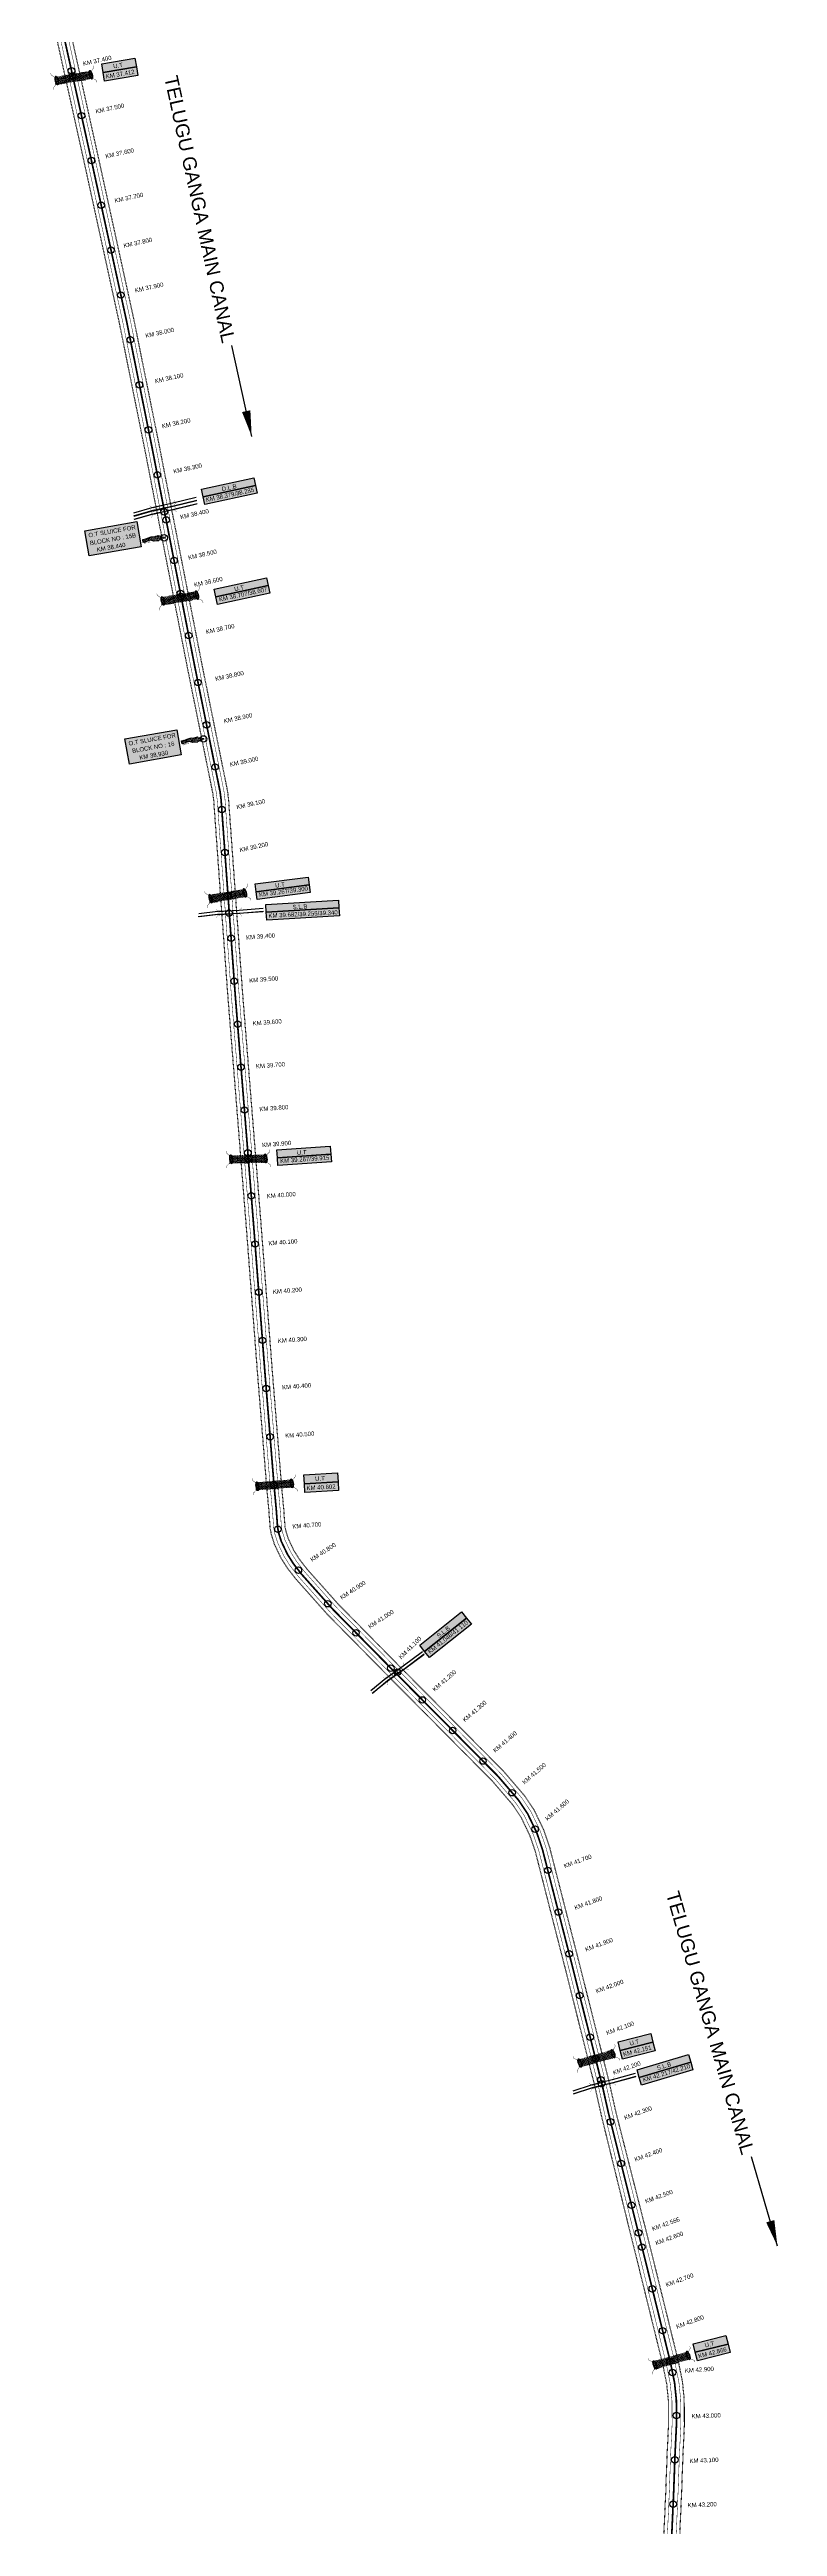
# Model space of a CAD drawing. Header units: inches. Extents: x 85036 to 260440, y 1649183 to 1742360.
# Drawn here: x 91377 to 93067, y 1695750 to 1701503 of the extents above; entities that cross this region are included whole.
import ezdxf

# ---------------------------------------------------------------- set-up
doc = ezdxf.new("R2010")
doc.units = ezdxf.units.IN
doc.header["$MEASUREMENT"] = 0
doc.header["$PDMODE"] = 32
doc.header["$PDSIZE"] = 15
doc.linetypes.add('ACAD_ISO02W100', pattern=[15, 12, -3])
for name, color, linetype in [('bed with', 5, 'Continuous'), ('cahnige', 7, 'Continuous'), ('CARTTRACK', 30, 'ACAD_ISO02W100'), ('chainage', 7, 'Continuous'), ('laying', 4, 'Continuous'), ('lining', 4, 'Continuous'), ('OT', 7, 'Continuous'), ('ROAD', 6, 'Continuous'), ('SLB', 11, 'Continuous'), ('STREAM', 4, 'Continuous'), ('Stu coo', 3, 'Continuous'), ('top of bund', 1, 'Continuous'), ('UT', 173, 'ACAD_ISO02W100'), ('V', 6, 'Continuous'), ('ZSTU', 7, 'Continuous')]:
    doc.layers.add(name, color=color, linetype=linetype)
doc.styles.add('5mm', font='times.ttf', dxfattribs={"height": 3})
doc.styles.get("Standard").update_dxf_attribs({"font": 'arial.ttf'})
doc.dimstyles.get("Standard").update_dxf_attribs({"dimtxt": 0.18, "dimasz": 0.18, "dimexe": 0.18, "dimexo": 0.0625, "dimgap": 0.09, "dimtad": 0, "dimtih": 1, "dimtoh": 1, "dimdec": 4, "dimzin": 0, "dimdsep": 46, "dimtxsty": 'Standard', "dimcen": 0.09, "dimadec": 0, "dimazin": 0, "dimtfac": 1, "dimtdec": 4, "dimtofl": 0, "dimtmove": 0, "dimatfit": 3, "dimfxl": 1, "dimtolj": 1, "dimtzin": 0, "dimarcsym": 0})

# ---------------------------------------------------------------- blocks, each defined once
blk = doc.blocks.new('GGF')
at = {"layer": 'STREAM'}
h = blk.add_hatch(dxfattribs=at)
h.set_pattern_fill('DASH', color=256, scale=10, angle=-6.0827, style=0)
h.set_pattern_definition([(353.91726508, (-115347.3726, 1016.3876), (1.3754179499, 1.1105068496), [1.25, -1.25])])
h.paths.add_polyline_path([(406186.8, 1485623.9), (406186.3, 1485618.2), (406185.8, 1485612.4), (406242.6, 1485608.9), (406242.9, 1485614.6), (406243.1, 1485620.4)])
at = {"layer": 'laying', "linetype": 'ByBlock', "extrusion": (0, 0, -1)}
for centre in [(406188.8, 1485618.1), (406240.8, 1485615)]:
    blk.add_ellipse(centre, major_axis=(0.4, -6.37), ratio=0.388717, dxfattribs=at)
at = {"layer": 'laying', "linetype": 'ByBlock'}
for points in [[(406189.2, 1485612.2), (406189.1, 1485612.2), (406189.1, 1485612.2), (406188.9, 1485612.3), (406188.8, 1485612.4), (406188.5, 1485612.6), (406188.4, 1485612.8), (406188, 1485613.3), (406187.7, 1485613.9), (406187.3, 1485615.2), (406187.1, 1485615.9), (406186.9, 1485617.5), (406186.8, 1485618.3), (406186.8, 1485619.9), (406186.9, 1485620.7), (406187.2, 1485622.1), (406187.4, 1485622.7), (406187.7, 1485623.4), (406187.9, 1485623.6), (406188.1, 1485623.8), (406188.2, 1485623.9), (406188.4, 1485624), (406188.5, 1485624), (406188.6, 1485623.9), (406188.7, 1485623.9), (406189, 1485623.8), (406189.1, 1485623.6), (406189.4, 1485623.3), (406189.5, 1485623.1), (406190, 1485622.3), (406190.2, 1485621.6), (406190.6, 1485620), (406190.8, 1485619), (406190.9, 1485617.2), (406190.8, 1485616.3), (406190.6, 1485614.6), (406190.4, 1485613.9), (406190.1, 1485613), (406189.9, 1485612.8), (406189.6, 1485612.4), (406189.5, 1485612.4), (406189.3, 1485612.3), (406189.3, 1485612.2), (406189.2, 1485612.2)], [(406241.2, 1485609.1), (406241.1, 1485609.1), (406241, 1485609.1), (406240.8, 1485609.2), (406240.7, 1485609.3), (406240.5, 1485609.5), (406240.4, 1485609.6), (406240, 1485610.2), (406239.7, 1485610.7), (406239.3, 1485612), (406239.1, 1485612.8), (406238.9, 1485614.4), (406238.8, 1485615.2), (406238.8, 1485616.8), (406238.9, 1485617.6), (406239.1, 1485618.9), (406239.3, 1485619.5), (406239.7, 1485620.2), (406239.8, 1485620.4), (406240.1, 1485620.7), (406240.2, 1485620.8), (406240.4, 1485620.8), (406240.4, 1485620.8), (406240.6, 1485620.8), (406240.7, 1485620.8), (406241, 1485620.6), (406241.1, 1485620.5), (406241.4, 1485620.2), (406241.5, 1485620), (406241.9, 1485619.2), (406242.2, 1485618.5), (406242.6, 1485616.8), (406242.7, 1485615.9), (406242.8, 1485614.1), (406242.8, 1485613.1), (406242.6, 1485611.5), (406242.4, 1485610.7), (406242, 1485609.9), (406241.9, 1485609.6), (406241.6, 1485609.3), (406241.5, 1485609.2), (406241.3, 1485609.1), (406241.2, 1485609.1), (406241.2, 1485609.1)]]:
    blk.add_open_spline(points, degree=3, knots=[0, 0, 0, 0, 0.189072, 0.189072, 0.378144, 0.378144, 0.567217, 0.567217, 0.964238, 0.964238, 1.36126, 1.36126, 1.758281, 1.758281, 2.155303, 2.155303, 2.552324, 2.552324, 2.807761, 2.807761, 3.01244, 3.01244, 3.217119, 3.217119, 3.421798, 3.421798, 3.626477, 3.626477, 3.831155, 3.831155, 4.280923, 4.280923, 4.73069, 4.73069, 5.180458, 5.180458, 5.630225, 5.630225, 5.896844, 5.896844, 6.112115, 6.112115, 6.283185, 6.283185, 6.283185, 6.283185], dxfattribs=at)
at = {"layer": 'UT', "ltscale": 0.2, "const_width": 0.5}
for points in [[(406181, 1485605.6), (406181.2, 1485608.6), (406185.8, 1485612.4), (406186.3, 1485618.2), (406186.8, 1485623.9), (406182.5, 1485628), (406182.5, 1485631)], [(406185.8, 1485612.4), (406242.6, 1485608.9)], [(406186.8, 1485623.9), (406243.1, 1485620.4)], [(406247.7, 1485627.4), (406247.6, 1485624.4), (406243.1, 1485620.4), (406242.9, 1485614.6), (406242.6, 1485608.9), (406247.1, 1485604.9), (406247.3, 1485602)]]:
    blk.add_lwpolyline(points, dxfattribs=at)
blk = doc.blocks.new('FGDFGDFG6YURT')
at = {"layer": 'ROAD', "color": 1, "linetype": 'Continuous', "lineweight": 25}
for points in [[(386103.5, 1482907.4, 0), (386134.5, 1482913, 0), (386162.3, 1482917.4, 0), (386187, 1482923.1, 0)], [(386104.2, 1482903.5, 0), (386135.2, 1482909.2, 0), (386163.1, 1482913.6, 0), (386187.9, 1482919.3, 0)], [(386104.3, 1482907.7, 0), (386135.3, 1482913.3, 0), (386163.2, 1482917.7, 0), (386188, 1482923.4, 0)]]:
    blk.add_polyline3d(points, dxfattribs=at)
at = {"layer": 'SLB'}
for points, const_width in [([(386134.6, 1482913.4), (386134.2, 1482913.4), (386130.6, 1482916.6)], 0.3), ([(386134.6, 1482913.4), (386148.2, 1482915.4), (386161.8, 1482917.9)], 0.5), ([(386161.9, 1482914.1), (386148.3, 1482911.6), (386134.8, 1482908.7)], 0.5), ([(386162, 1482918.2), (386148.4, 1482915.7), (386134.9, 1482912.9)], 0.5), ([(386161.8, 1482917.9), (386162.2, 1482917.9), (386164.8, 1482922)], 0.3), ([(386161.9, 1482914.1), (386162.2, 1482914), (386165.9, 1482910.9)], 0.3), ([(386134.8, 1482908.7), (386134.5, 1482908.7), (386131.9, 1482904.6)], 0.3)]:
    blk.add_lwpolyline(points, dxfattribs=dict(at, const_width=const_width))
blk = doc.blocks.new('VBVB')
at = {"layer": 'STREAM'}
h = blk.add_hatch(dxfattribs=at)
h.set_pattern_fill('DASH', color=256, scale=10, style=0)
h.set_pattern_definition([(0, (17867.8837, -28501.71), (1.25, 1.25), [1.25, -1.25])])
h.paths.add_polyline_path([(380096, 1497775), (380098.9, 1497780.2), (380100.4, 1497784.6), (380101.8, 1497788.8), (380103.8, 1497793.6), (380099.5, 1497795.9), (380098.5, 1497793.5), (380097.6, 1497789.6), (380097, 1497787.7), (380095.8, 1497784.7), (380093.9, 1497783), (380090.9, 1497780.8), (380086.6, 1497774), (380084.6, 1497765.2), (380084.1, 1497764.3), (380085.9, 1497763.2), (380086.6, 1497763.8), (380093.7, 1497769.3), (380094.5, 1497772.7)])
at = {"layer": 'OT', "const_width": 0.5}
blk.add_lwpolyline([(380084.6, 1497765.2), (380084.1, 1497764.3), (380083.5, 1497763.5), (380085.4, 1497762.3), (380085.9, 1497763.2), (380084.1, 1497764.3), (380085.9, 1497763.2), (380086.6, 1497763.8), (380093.7, 1497769.3), (380086.6, 1497763.8), (380085.9, 1497763.2), (380084.1, 1497764.3), (380084.6, 1497765.2), (380086.6, 1497774)], dxfattribs=at)
at = {"layer": 'STREAM'}
blk.add_lwpolyline([(380086.6, 1497774), (380090.9, 1497780.8), (380093.9, 1497783), (380095.8, 1497784.7), (380097, 1497787.7), (380097.6, 1497789.6), (380098.5, 1497793.5), (380099.5, 1497795.9), (380103.8, 1497793.6), (380101.8, 1497788.8), (380100.4, 1497784.6), (380098.9, 1497780.2), (380096, 1497775), (380094.5, 1497772.7), (380093.7, 1497769.3)], dxfattribs=at)
at = {"layer": 'cahnige', "style": '5mm'}
blk.add_text('Stream', height=2.5, rotation=71.1743, dxfattribs=at).set_placement((380095, 1497785.5))

msp = doc.modelspace()

# ---------------------------------------------------------------- hatches: boundary and pattern name
at = {"layer": 'V'}
for points in [[(91459.1, 1700385.4), (91579.5, 1700406.7), (91589.9, 1700348.2), (91469.4, 1700326.9)], [(91552.2, 1699902.1), (91672.6, 1699923.4), (91683, 1699864.8), (91562.5, 1699843.6)]]:
    msp.add_hatch(color=2, dxfattribs=at).paths.add_polyline_path(points)
at = {"layer": 'ZSTU'}
h = msp.add_hatch(color=135, dxfattribs=at)
h.set_gradient(color1=(141, 177, 78), color2=(107, 135, 59), one_color=1, tint=0.38, name='CYLINDER')
h.paths.add_polyline_path([(91498.2, 1701470.3), (91501.6, 1701450.1), (91578.8, 1701463.3), (91575.3, 1701483.5)])
h.paths.add_polyline_path([(91523.5, 1701456.2), (91550.7, 1701460.8), (91548.1, 1701475.9), (91520.9, 1701471.2)], flags=24)
h = msp.add_hatch(color=252, dxfattribs=at)
h.set_gradient(color1=(167, 88, 159), color2=(127, 67, 121), one_color=1, tint=0.38, name='CYLINDER')
h.paths.add_polyline_path([(91582.2, 1701443.1), (91578.8, 1701463.3), (91501.6, 1701450.1), (91505.1, 1701429.9)])
h.paths.add_polyline_path([(91506.6, 1701432.6), (91578.2, 1701444.8), (91575.6, 1701459.9), (91504, 1701447.7)], flags=24)
h = msp.add_hatch(color=135, dxfattribs=at)
h.set_gradient(color1=(141, 177, 78), color2=(107, 135, 59), one_color=1, tint=0.38, name='CYLINDER')
h.paths.add_polyline_path([(91729.9, 1700482.2), (91733.8, 1700464.4), (91855.5, 1700490.5), (91851.6, 1700508.4)])
h.paths.add_polyline_path([(91776.1, 1700474.4), (91815.1, 1700482.8), (91812, 1700497.4), (91772.9, 1700489)], flags=24)
h = msp.add_hatch(color=252, dxfattribs=at)
h.set_gradient(color1=(167, 88, 159), color2=(127, 67, 121), one_color=1, tint=0.38, name='CYLINDER')
h.paths.add_polyline_path([(91859.3, 1700472.7), (91855.5, 1700490.5), (91733.8, 1700464.4), (91737.6, 1700446.5)])
h.paths.add_polyline_path([(91739.2, 1700449), (91855.9, 1700474.1), (91852.6, 1700489.3), (91735.9, 1700464.2)], flags=24)
h = msp.add_hatch(color=135, dxfattribs=at)
h.set_gradient(color1=(141, 177, 78), color2=(107, 135, 59), one_color=1, tint=0.38, name='CYLINDER')
h.paths.add_polyline_path([(91759.1, 1700249.8), (91762.9, 1700232), (91884.6, 1700258.1), (91880.8, 1700276)])
h.paths.add_polyline_path([(91805.2, 1700241.8), (91832.2, 1700247.6), (91829, 1700262.5), (91802, 1700256.7)], flags=24)
h = msp.add_hatch(color=252, dxfattribs=at)
h.set_gradient(color1=(167, 88, 159), color2=(127, 67, 121), one_color=1, tint=0.38, name='CYLINDER')
h.paths.add_polyline_path([(91888.4, 1700240.3), (91884.6, 1700258.1), (91762.9, 1700232), (91766.8, 1700214.1)])
h.paths.add_polyline_path([(91769.7, 1700217.6), (91886.3, 1700242.7), (91883.1, 1700257.9), (91766.4, 1700232.8)], flags=24)
h = msp.add_hatch(color=135, dxfattribs=at)
h.set_gradient(color1=(141, 177, 78), color2=(107, 135, 59), one_color=1, tint=0.38, name='CYLINDER')
h.paths.add_polyline_path([(91854.1, 1699565.1), (91856.5, 1699547), (91979.9, 1699563.1), (91977.6, 1699581.2)])
h.paths.add_polyline_path([(91899.4, 1699553.3), (91926.8, 1699556.8), (91924.8, 1699572), (91897.5, 1699568.4)], flags=24)
h = msp.add_hatch(color=252, dxfattribs=at)
h.set_gradient(color1=(167, 88, 159), color2=(127, 67, 121), one_color=1, tint=0.38, name='CYLINDER')
h.paths.add_polyline_path([(91982.3, 1699545), (91979.9, 1699563.1), (91856.5, 1699547), (91858.8, 1699528.9)])
h.paths.add_polyline_path([(91862, 1699532.1), (91980.4, 1699547.5), (91978.4, 1699562.9), (91860, 1699547.5)], flags=24)
h = msp.add_hatch(color=135, dxfattribs=at)
h.set_gradient(color1=(141, 177, 78), color2=(107, 135, 59), one_color=1, tint=0.38, name='CYLINDER')
h.paths.add_polyline_path([(91879.4, 1699517.7), (91880.3, 1699499.5), (92049, 1699509.5), (92048.1, 1699527.7)])
h.paths.add_polyline_path([(91939.3, 1699503.4), (91978.6, 1699505.4), (91977.9, 1699520.9), (91938.6, 1699518.9)], flags=24)
h = msp.add_hatch(color=252, dxfattribs=at)
h.set_gradient(color1=(167, 88, 159), color2=(127, 67, 121), one_color=1, tint=0.38, name='CYLINDER')
h.paths.add_polyline_path([(92050, 1699491.2), (92049, 1699509.5), (91880.3, 1699499.5), (91881.2, 1699481.3)])
h.paths.add_polyline_path([(91883.2, 1699483.5), (92048.9, 1699491.8), (92048.1, 1699507.3), (91882.4, 1699499)], flags=24)
h = msp.add_hatch(color=135, dxfattribs=at)
h.set_gradient(color1=(141, 177, 78), color2=(107, 135, 59), one_color=1, tint=0.38, name='CYLINDER')
h.paths.add_polyline_path([(91904.6, 1698947.3), (91905.9, 1698929.1), (92030, 1698937.6), (92028.8, 1698955.9)])
h.paths.add_polyline_path([(91949.1, 1698932.8), (91976.6, 1698934.6), (91975.6, 1698949.9), (91948.1, 1698948)], flags=24)
h = msp.add_hatch(color=252, dxfattribs=at)
h.set_gradient(color1=(167, 88, 159), color2=(127, 67, 121), one_color=1, tint=0.38, name='CYLINDER')
h.paths.add_polyline_path([(92031.3, 1698919.4), (92030, 1698937.6), (91905.9, 1698929.1), (91907.1, 1698910.9)])
h.paths.add_polyline_path([(91910.5, 1698913.9), (92029.5, 1698922.1), (92028.5, 1698937.6), (91909.4, 1698929.4)], flags=24)
h = msp.add_hatch(color=135, dxfattribs=at)
h.set_gradient(color1=(141, 177, 78), color2=(107, 135, 59), one_color=1, tint=0.38, name='CYLINDER')
h.paths.add_polyline_path([(91967.5, 1698192.5), (91968.6, 1698172.1), (92046.8, 1698176.5), (92045.6, 1698196.9)])
h.paths.add_polyline_path([(91991, 1698175.7), (92018.6, 1698177.2), (92017.7, 1698192.4), (91990.2, 1698190.9)], flags=24)
h = msp.add_hatch(color=252, dxfattribs=at)
h.set_gradient(color1=(167, 88, 159), color2=(127, 67, 121), one_color=1, tint=0.38, name='CYLINDER')
h.paths.add_polyline_path([(92047.9, 1698156.1), (92046.8, 1698176.5), (91968.6, 1698172.1), (91969.8, 1698151.7)])
h.paths.add_polyline_path([(91971.5, 1698154.1), (92044.1, 1698158.2), (92043.2, 1698173.5), (91970.7, 1698169.4)], flags=24)
h = msp.add_hatch(color=135, dxfattribs=at)
h.set_gradient(color1=(141, 177, 78), color2=(107, 135, 59), one_color=1, tint=0.38, name='CYLINDER')
h.paths.add_polyline_path([(92236.3, 1697796.7), (92247.7, 1697782.4), (92345.1, 1697859.9), (92333.7, 1697874.2)])
h.paths.add_polyline_path([(92280.7, 1697809.6), (92311.5, 1697834), (92301.8, 1697846.2), (92271, 1697821.7)], flags=24)
h = msp.add_hatch(color=252, dxfattribs=at)
h.set_gradient(color1=(167, 88, 159), color2=(127, 67, 121), one_color=1, tint=0.38, name='CYLINDER')
h.paths.add_polyline_path([(92356.5, 1697845.6), (92345.1, 1697859.9), (92247.7, 1697782.4), (92259, 1697768.1)])
h.paths.add_polyline_path([(92260.1, 1697772.5), (92353.5, 1697846.8), (92343.8, 1697858.9), (92250.4, 1697784.7)], flags=24)
h = msp.add_hatch(color=135, dxfattribs=at)
h.set_gradient(color1=(141, 177, 78), color2=(107, 135, 59), one_color=1, tint=0.38, name='CYLINDER')
h.paths.add_polyline_path([(92696.7, 1696875.4), (92701.7, 1696855.6), (92777.6, 1696874.8), (92772.6, 1696894.6)])
h.paths.add_polyline_path([(92723, 1696863.4), (92749.8, 1696870.1), (92746, 1696884.9), (92719.3, 1696878.2)], flags=24)
h = msp.add_hatch(color=252, dxfattribs=at)
h.set_gradient(color1=(167, 88, 159), color2=(127, 67, 121), one_color=1, tint=0.38, name='CYLINDER')
h.paths.add_polyline_path([(92782.6, 1696855), (92777.6, 1696874.8), (92701.7, 1696855.6), (92706.7, 1696835.7)])
h.paths.add_polyline_path([(92708, 1696838.5), (92778.4, 1696856.3), (92774.7, 1696871.2), (92704.2, 1696853.4)], flags=24)
h = msp.add_hatch(color=135, dxfattribs=at)
h.set_gradient(color1=(141, 177, 78), color2=(107, 135, 59), one_color=1, tint=0.38, name='CYLINDER')
h.paths.add_polyline_path([(92740.8, 1696810.2), (92746, 1696792.7), (92865.3, 1696828.4), (92860, 1696845.9)])
h.paths.add_polyline_path([(92786.7, 1696806.3), (92824.4, 1696817.5), (92819.9, 1696832.4), (92782.2, 1696821.1)], flags=24)
h = msp.add_hatch(color=252, dxfattribs=at)
h.set_gradient(color1=(167, 88, 159), color2=(127, 67, 121), one_color=1, tint=0.38, name='CYLINDER')
h.paths.add_polyline_path([(92870.5, 1696810.9), (92865.3, 1696828.4), (92746, 1696792.7), (92751.3, 1696775.2)])
h.paths.add_polyline_path([(92753.9, 1696778.9), (92868.2, 1696813.2), (92863.8, 1696828), (92749.4, 1696793.8)], flags=24)
h = msp.add_hatch(color=135, dxfattribs=at)
h.set_gradient(color1=(141, 177, 78), color2=(107, 135, 59), one_color=1, tint=0.38, name='CYLINDER')
h.paths.add_polyline_path([(92871, 1696174.2), (92876, 1696154.4), (92951.9, 1696173.6), (92946.9, 1696193.4)])
h.paths.add_polyline_path([(92897.3, 1696162.1), (92924.1, 1696168.9), (92920.4, 1696183.7), (92893.6, 1696176.9)], flags=24)
h = msp.add_hatch(color=252, dxfattribs=at)
h.set_gradient(color1=(167, 88, 159), color2=(127, 67, 121), one_color=1, tint=0.38, name='CYLINDER')
h.paths.add_polyline_path([(92956.9, 1696153.7), (92951.9, 1696173.6), (92876, 1696154.4), (92881, 1696134.5)])
h.paths.add_polyline_path([(92882.3, 1696137.3), (92952.8, 1696155.1), (92949, 1696169.9), (92878.5, 1696152.1)], flags=24)

# ---------------------------------------------------------------- linework, layer by layer
for p in [(91428.3, 1701453.8), (91451.3, 1701349.7), (91474.4, 1701245.7), (91497.1, 1701141.5), (91519.9, 1701037.3), (91542.7, 1700933.2), (91564.8, 1700828.9), (91585.8, 1700724.4), (91606.8, 1700619.8), (91627.4, 1700515.2), (91647.8, 1700410.6), (91666.2, 1700316.4), (91681.1, 1700240.2), (91700.2, 1700142.1), (91721.8, 1700032.9), (91741.6, 1699934.9), (91761.4, 1699836.8), (91777, 1699738.1), (91784.2, 1699638.3), (91798.6, 1699438.9), (91805.9, 1699339.1), (91813.9, 1699239.4), (91821.6, 1699139.7), (91829.6, 1699040.1), (91837.5, 1698940.4), (91845.5, 1698840.7), (91854.2, 1698728.8), (91862.8, 1698616.9), (91871.4, 1698505), (91880.1, 1698393.1), (91889.1, 1698281.2), (91907.3, 1698066.2), (91954.8, 1697971.3), (92023.1, 1697893.3), (92088.5, 1697825.7), (92169.4, 1697743.6), (92242.4, 1697669.8), (92312.8, 1697598.8), (92383.2, 1697527.8), (92450.9, 1697454.2), (92504.1, 1697369.5), (92533.7, 1697274), (92558.4, 1697177.1), (92583.2, 1697080.2), (92607.7, 1696983.2), (92632, 1696886.3), (92656.9, 1696787.3), (92679.4, 1696689.9), (92703.7, 1696592.9), (92727.9, 1696495.9), (92752.2, 1696398.9), (92776.1, 1696301.8), (92800.1, 1696204.7), (92823, 1696107.4), (92832.1, 1696007.8), (92828.5, 1695904.6), (92824.6, 1695801.5)]:
    msp.add_point(p)
at = {"color": 2}
for p in [(91430.3, 1701442), (91643.3, 1700429.4), (91643.3, 1700369.2), (91681.9, 1700233.1), (91734.7, 1699902), (91790.2, 1699537.3), (91793.8, 1699497.5), (91838.2, 1698926.3), (91897.6, 1698169.3), (92184.8, 1697734.3), (92643.8, 1696836.6), (92658.5, 1696778.3), (92816.9, 1696133.5)]:
    msp.add_point(p, dxfattribs=at)
at = {"color": 6}
msp.add_point((92744, 1696431.8), dxfattribs=at)
at = {"layer": 'bed with', "const_width": 1}
for points in [[(91400.8, 1701535.8), (91465.5, 1701243.6), (91547.1, 1700870.6), (91605.7, 1700579.8), (91635, 1700428.8), (91705.3, 1700068.8), (91764, 1699778.6), (91766.3, 1699760.9), (91785.4, 1699496.5), (91799.2, 1699306.6), (91825, 1698984), (91841.9, 1698771.6), (91868, 1698430.8), (91889.2, 1698167), (91894.5, 1698110.4), (91897.4, 1698070.1), (91900, 1698056), (91906.7, 1698034.7), (91921.3, 1698003.8), (91935.5, 1697981.4), (91954.8, 1697956.5), (92028.4, 1697873.8), (92170.4, 1697729.7), (92292.2, 1697606.8), (92411.3, 1697486.5), (92458.6, 1697431.3), (92479, 1697400.9), (92499.6, 1697358.2), (92512.7, 1697319.8), (92535.4, 1697230.4), (92582, 1697048.2), (92602.2, 1696968), (92650.5, 1696775.5), (92666.2, 1696705.6), (92734.1, 1696429.4)], [(91418.5, 1701539.6), (91483.2, 1701247.5), (91564.8, 1700874.3), (91623.4, 1700583.3), (91652.8, 1700432.3), (91723.1, 1700072.4), (91781.8, 1699781.6), (91784.3, 1699762.8), (91803.4, 1699497.8), (91817.2, 1699308), (91843, 1698985.5), (91859.9, 1698773), (91886, 1698432.3), (91907.3, 1698168.6), (91912.5, 1698111.9), (91915.3, 1698072.4), (91917.6, 1698060.4), (91923.6, 1698041.3), (91937.2, 1698012.6), (91950.3, 1697991.8), (91968.7, 1697968.1), (92041.6, 1697886.2), (92183.3, 1697742.4), (92305, 1697619.6), (92424.6, 1697498.8), (92473, 1697442.3), (92494.7, 1697409.9), (92516.3, 1697365), (92530, 1697324.9), (92552.9, 1697234.9), (92599.5, 1697052.7), (92619.7, 1696972.4), (92668.1, 1696779.7), (92683.8, 1696709.8), (92753.8, 1696434.3)], [(92734.1, 1696429.4), (92749.7, 1696366.9), (92808.4, 1696128.6), (92817.8, 1696082), (92821.8, 1696042.7), (92822.1, 1695985.7), (92818.7, 1695915), (92815.6, 1695828.6), (92801, 1695499.9)], [(92753.8, 1696434.3), (92769.4, 1696371.8), (92828.2, 1696133), (92837.9, 1696085.1), (92842.1, 1696043.7), (92842.4, 1695985.3), (92839, 1695914.1), (92835.9, 1695827.8), (92821.3, 1695499.1)]]:
    msp.add_lwpolyline(points, dxfattribs=at)
at = {"layer": 'lining', "const_width": 1}
for points in [[(91393.5, 1701534.3), (91458.2, 1701242), (91539.8, 1700869.1), (91598.3, 1700578.3), (91627.6, 1700427.4), (91697.9, 1700067.4), (91756.6, 1699777.4), (91758.9, 1699760.2), (91777.9, 1699495.9), (91791.7, 1699306), (91817.5, 1698983.4), (91834.4, 1698771), (91860.5, 1698430.2), (91881.8, 1698166.4), (91887, 1698109.8), (91889.9, 1698069.1), (91892.7, 1698054.2), (91899.7, 1698031.9), (91914.8, 1698000.2), (91929.3, 1697977.1), (91949, 1697951.7), (92022.9, 1697868.7), (92165.1, 1697724.4), (92286.8, 1697601.5), (92405.8, 1697481.5), (92452.6, 1697426.8), (92472.4, 1697397.2), (92492.6, 1697355.3), (92505.5, 1697317.6), (92528.1, 1697228.6), (92574.7, 1697046.4), (92594.9, 1696966.2), (92643.2, 1696773.7), (92658.9, 1696703.8), (92726.8, 1696427.6)], [(91425.9, 1701541.2), (91490.5, 1701249.1), (91572.2, 1700875.9), (91630.8, 1700584.7), (91660.1, 1700433.7), (91730.4, 1700073.8), (91789.2, 1699782.8), (91791.8, 1699763.5), (91810.9, 1699498.3), (91824.7, 1699308.6), (91850.5, 1698986.1), (91867.4, 1698773.6), (91893.5, 1698432.8), (91914.8, 1698169.3), (91920, 1698112.5), (91922.8, 1698073.4), (91924.9, 1698062.2), (91930.6, 1698044), (91943.8, 1698016.2), (91956.5, 1697996.1), (91974.5, 1697972.9), (92047.1, 1697891.3), (92188.7, 1697747.6), (92310.3, 1697624.8), (92430.1, 1697503.9), (92479, 1697446.8), (92501.2, 1697413.7), (92523.3, 1697367.9), (92537.2, 1697327.1), (92560.2, 1697236.8), (92606.8, 1697054.5), (92627, 1696974.2), (92675.4, 1696781.4), (92691.1, 1696711.5), (92761.1, 1696436.1)], [(92726.8, 1696427.6), (92742.4, 1696365.1), (92801.1, 1696126.9), (92810.4, 1696080.9), (92814.3, 1696042.3), (92814.6, 1695985.9), (92811.2, 1695915.3), (92808.1, 1695828.9), (92793.5, 1695500.2)], [(92761.1, 1696436.1), (92776.7, 1696373.6), (92835.5, 1696134.7), (92845.4, 1696086.2), (92849.6, 1696044.1), (92849.9, 1695985.1), (92846.5, 1695913.8), (92843.4, 1695827.5), (92828.8, 1695498.8)]]:
    msp.add_lwpolyline(points, dxfattribs=at)
at = {"layer": 'top of bund', "const_width": 1}
for points in [[(91392, 1701533.9), (91456.8, 1701241.7), (91538.3, 1700868.8), (91596.9, 1700578), (91626.2, 1700427.1), (91696.5, 1700067.1), (91755.1, 1699777.1), (91757.4, 1699760), (91776.4, 1699495.8), (91790.2, 1699305.9), (91816, 1698983.3), (91832.9, 1698770.9), (91859, 1698430.1), (91880.3, 1698166.3), (91885.5, 1698109.7), (91888.4, 1698068.9), (91891.3, 1698053.8), (91898.3, 1698031.4), (91913.4, 1697999.5), (91928.1, 1697976.2), (91947.9, 1697950.8), (92021.8, 1697867.6), (92164, 1697723.3), (92285.8, 1697600.5), (92404.7, 1697480.4), (92451.4, 1697425.9), (92471.1, 1697396.4), (92491.2, 1697354.7), (92504, 1697317.2), (92526.7, 1697228.2), (92573.3, 1697046), (92593.4, 1696965.8), (92641.8, 1696773.4), (92657.4, 1696703.5), (92725.4, 1696427.2)], [(91427.3, 1701541.5), (91492, 1701249.4), (91573.7, 1700876.2), (91632.3, 1700585), (91661.6, 1700434), (91731.9, 1700074.1), (91790.7, 1699783.1), (91793.3, 1699763.7), (91812.4, 1699498.4), (91826.2, 1699308.7), (91852, 1698986.2), (91868.9, 1698773.7), (91895, 1698433), (91916.2, 1698169.4), (91921.5, 1698112.6), (91924.3, 1698073.6), (91926.4, 1698062.6), (91932, 1698044.5), (91945.1, 1698016.9), (91957.7, 1697997), (91975.6, 1697973.8), (92048.2, 1697892.3), (92189.7, 1697748.7), (92311.4, 1697625.9), (92431.2, 1697504.9), (92480.2, 1697447.7), (92502.5, 1697414.4), (92524.7, 1697368.5), (92538.7, 1697327.5), (92561.7, 1697237.1), (92608.3, 1697054.9), (92628.4, 1696974.6), (92676.9, 1696781.7), (92692.6, 1696711.8), (92762.5, 1696436.5)], [(92725.4, 1696427.2), (92741, 1696364.8), (92799.6, 1696126.6), (92808.9, 1696080.6), (92812.8, 1696042.2), (92813.1, 1695985.9), (92809.7, 1695915.3), (92806.6, 1695828.9), (92792, 1695500.2)], [(92762.5, 1696436.5), (92778.2, 1696374), (92837, 1696135), (92846.8, 1696086.4), (92851.1, 1696044.2), (92851.4, 1695985.1), (92848, 1695913.7), (92844.9, 1695827.4), (92830.3, 1695498.7)]]:
    msp.add_lwpolyline(points, dxfattribs=at)
at = {"layer": 'V', "color": 1, "const_width": 4}
for points in [[(91409.7, 1701537.7), (91474.4, 1701245.6), (91556, 1700872.5), (91614.6, 1700581.5), (91643.9, 1700430.5), (91714.2, 1700070.6), (91772.9, 1699780.1), (91775.3, 1699761.8), (91794.4, 1699497.1), (91808.2, 1699307.3), (91834, 1698984.7), (91850.9, 1698772.3), (91877, 1698431.5), (91898.3, 1698167.8), (91903.5, 1698111.1), (91906.4, 1698071.3), (91908.8, 1698058.2), (91915.1, 1698038), (91929.3, 1698008.2), (91942.9, 1697986.6), (91961.7, 1697962.3), (92035, 1697880), (92176.9, 1697736), (92298.6, 1697613.2), (92417.9, 1697492.7), (92465.8, 1697436.8), (92486.8, 1697405.4), (92508, 1697361.6), (92521.3, 1697322.3), (92544.2, 1697232.7), (92590.8, 1697050.5), (92610.9, 1696970.2), (92659.3, 1696777.6), (92675, 1696707.7), (92744, 1696431.8)], [(92744, 1696431.8), (92759.6, 1696369.4), (92818.3, 1696130.8), (92827.9, 1696083.5), (92832, 1696043.2), (92832.2, 1695985.5), (92828.8, 1695914.5), (92825.7, 1695828.2), (92811.1, 1695499.5)]]:
    msp.add_lwpolyline(points, dxfattribs=at)
at = {"layer": 'V', "color": 2}
for points in [[(91459.1, 1700385.4), (91579.5, 1700406.7), (91589.9, 1700348.2), (91469.4, 1700326.9)], [(91552.2, 1699902.1), (91672.6, 1699923.4), (91683, 1699864.8), (91562.5, 1699843.6)]]:
    msp.add_lwpolyline(points, close=True, dxfattribs=at)
at = {"layer": 'ZSTU', "color": 135}
for points in [[(91498.2, 1701470.3), (91575.3, 1701483.5), (91578.8, 1701463.3), (91501.6, 1701450.1)], [(91729.9, 1700482.2), (91851.6, 1700508.4), (91855.5, 1700490.5), (91733.8, 1700464.4)], [(91759.1, 1700249.8), (91880.8, 1700276), (91884.6, 1700258.1), (91762.9, 1700232)], [(91854.1, 1699565.1), (91977.6, 1699581.2), (91979.9, 1699563.1), (91856.5, 1699547)], [(91879.4, 1699517.7), (92048.1, 1699527.7), (92049, 1699509.5), (91880.3, 1699499.5)], [(91904.6, 1698947.3), (92028.8, 1698955.9), (92030, 1698937.6), (91905.9, 1698929.1)], [(91967.5, 1698192.5), (92045.6, 1698196.9), (92046.8, 1698176.5), (91968.6, 1698172.1)], [(92236.3, 1697796.7), (92333.7, 1697874.2), (92345.1, 1697859.9), (92247.7, 1697782.4)], [(92696.7, 1696875.4), (92772.6, 1696894.6), (92777.6, 1696874.8), (92701.7, 1696855.6)], [(92740.8, 1696810.2), (92860, 1696845.9), (92865.3, 1696828.4), (92746, 1696792.7)], [(92871, 1696174.2), (92946.9, 1696193.4), (92951.9, 1696173.6), (92876, 1696154.4)]]:
    msp.add_lwpolyline(points, close=True, dxfattribs=at)
at = {"layer": 'ZSTU', "color": 252}
for points in [[(91501.6, 1701450.1), (91578.8, 1701463.3), (91582.2, 1701443.1), (91505.1, 1701429.9)], [(91733.8, 1700464.4), (91855.5, 1700490.5), (91859.3, 1700472.7), (91737.6, 1700446.5)], [(91762.9, 1700232), (91884.6, 1700258.1), (91888.4, 1700240.3), (91766.8, 1700214.1)], [(91856.5, 1699547), (91979.9, 1699563.1), (91982.3, 1699545), (91858.8, 1699528.9)], [(91880.3, 1699499.5), (92049, 1699509.5), (92050, 1699491.2), (91881.2, 1699481.3)], [(91905.9, 1698929.1), (92030, 1698937.6), (92031.3, 1698919.4), (91907.1, 1698910.9)], [(91968.6, 1698172.1), (92046.8, 1698176.5), (92047.9, 1698156.1), (91969.8, 1698151.7)], [(92247.7, 1697782.4), (92345.1, 1697859.9), (92356.5, 1697845.6), (92259, 1697768.1)], [(92701.7, 1696855.6), (92777.6, 1696874.8), (92782.6, 1696855), (92706.7, 1696835.7)], [(92746, 1696792.7), (92865.3, 1696828.4), (92870.5, 1696810.9), (92751.3, 1696775.2)], [(92876, 1696154.4), (92951.9, 1696173.6), (92956.9, 1696153.7), (92881, 1696134.5)]]:
    msp.add_lwpolyline(points, close=True, dxfattribs=at)

# ---------------------------------------------------------------- block references
at = {"layer": 'CARTTRACK', "color": 3, "xscale": 1.439622272823112, "yscale": 1.439622273589976, "zscale": 1.439622273616309, "rotation": 127.1411116318658}
for p in [(2140847.8, 2566064.6), (2140938, 2565597)]:
    msp.add_blockref('VBVB', p, dxfattribs=at)
at = {"layer": 'laying', "color": 6, "linetype": 'ByBlock', "zscale": 1.539389526941385}
for p, xscale, yscale, rotation in [((-430.8, -667674.9), 1.539389527242933, 1.539389526838022, 13.0721047630119), ((-184.7, -668883.6), 1.539389527242933, 1.539389526838022, 13.0721047630119), ((-73.5, -669575.2), 1.539389527242933, 1.539389526838022, 13.0721047630119), ((-337593.4, -632751.5), 1.539389527247991, 1.539389526839386, 4.857288652836331), ((-199327.5, -654769.3), 1.539389527259531, 1.539389526836658, 8.236970571135751), ((260824.7, -668083.7), 1.539389527235663, 1.539389526834839, 19.36034643145846), ((260999, -668784.9), 1.539389527235663, 1.539389526834839, 19.36034643145846)]:
    msp.add_blockref('GGF', p, dxfattribs=dict(at, xscale=xscale, yscale=yscale, rotation=rotation))
at = {"layer": 'laying', "color": 1, "linetype": 'ByBlock', "zscale": 1.760345254585044}
for p, xscale, yscale, rotation in [((621928.7, 4345295.3), 1.760345254496784, 1.76034525454088, 183.2582332999972), ((621929.6, 4345287.4), 1.760345254496784, 1.76034525454088, 183.2582332999972), ((1040344.4, 4224714), 1.760345254506424, 1.760345254541335, 174.0078343192012), ((-456691, 4338791.7), 1.760345254482502, 1.760345254550884, 206.3358339796381), ((545693.7, 4355954.5), 1.760345254520456, 1.76034525454088, 184.9271751879464)]:
    msp.add_blockref('FGDFGDFG6YURT', p, dxfattribs=dict(at, xscale=xscale, yscale=yscale, rotation=rotation))

# ---------------------------------------------------------------- texts
at = {"layer": 'chainage', "color": 0}
for s, rotation, p in [('KM 37.400', 12.29889, (91455.8, 1701465.4)), ('KM 37.500', 12.29889, (91485.3, 1701354.4)), ('KM 37.600', 12.29889, (91508, 1701250.4)), ('KM 37.700', 12.29889, (91529.4, 1701147.1)), ('KM 37.800', 12.29889, (91550.1, 1701042.6)), ('KM 37.900', 12.29889, (91576.4, 1700938.7)), ('KM 38.000', 12.29889, (91600.8, 1700833.5)), ('KM 38.100', 12.29889, (91622.8, 1700728)), ('KM 38.200', 12.29889, (91639.1, 1700623.4)), ('KM 38.300', 12.29889, (91665.7, 1700518.3)), ('KM 38.400', 12.29889, (91681.7, 1700412.3)), ('KM 38.500', 12.29889, (91700.1, 1700318.2)), ('KM 38.600', 12.29889, (91713.7, 1700254.8)), ('KM 38.700', 12.29889, (91741.3, 1700145.5)), ('KM 38.800', 12.29889, (91762.9, 1700036.4)), ('KM 38.900', 12.29889, (91782.7, 1699938.3)), ('KM 39.000', 12.29889, (91796.7, 1699837.4)), ('KM 39.100', 12.29889, (91812.3, 1699738.6)), ('KM 39.200', 12.29889, (91819.4, 1699638.9)), ('KM 39.400', 4.40933, (91833.7, 1699435.7)), ('KM 39.500', 4.40933, (91841, 1699335.9)), ('KM 39.600', 4.40933, (91848.9, 1699236.2)), ('KM 39.700', 4.40933, (91856.7, 1699136.5)), ('KM 39.800', 4.40933, (91864.6, 1699036.9)), ('KM 39.900', 4.40933, (91870.9, 1698953.7)), ('KM 40.000', 4.40933, (91881.6, 1698834.9)), ('KM 40.100', 4.40933, (91885.6, 1698725.4)), ('KM 40.200', 4.40933, (91895.9, 1698612.9)), ('KM 40.300', 4.40933, (91907.4, 1698498.7)), ('KM 40.400', 4.40933, (91917.3, 1698390.8)), ('KM 40.500', 4.40933, (91924.7, 1698278.5)), ('KM 40.700', 4.40933, (91941.2, 1698067.8)), ('KM 40.800', 33.16444, (91986.5, 1697990.4)), ('KM 40.900', 33.16444, (92055.5, 1697902.3)), ('KM 41.000', 33.16444, (92120.9, 1697834.7)), ('KM 41.100', 44.68439, (92193.3, 1697763.6)), ('KM 41.200', 40.77608, (92271.2, 1697688.8)), ('KM 41.300', 40.77608, (92341.5, 1697617.8)), ('KM 41.400', 40.77608, (92411.9, 1697546.7)), ('KM 41.500', 40.77608, (92479.6, 1697473.1)), ('KM 41.600', 40.77608, (92532.9, 1697388.5)), ('KM 41.700', 20.12336, (92573, 1697278.8)), ('KM 41.800', 20.12336, (92597.7, 1697181.9)), ('KM 41.900', 20.12336, (92622.5, 1697085.1)), ('KM 42.000', 20.12336, (92647, 1696988.1)), ('KM 42.100', 20.12336, (92671.4, 1696891.1)), ('KM 42.200', 20.12336, (92686.9, 1696798.6)), ('KM 42.300', 20.12336, (92712.9, 1696694.2)), ('KM 42.400', 20.12336, (92737.1, 1696597.1)), ('KM 42.500', 20.12336, (92761.4, 1696500.1)), ('KM 42.600', 20.12336, (92785.6, 1696403.1)), ('KM 42.700', 20.12336, (92809.5, 1696306)), ('KM 42.800', 20.12336, (92833.5, 1696208.9)), ('KM 42.900', 3.80764, (92852, 1696106.9)), ('KM 43.000', 2.32084, (92867.7, 1696000.7)), ('KM 43.100', 2.32084, (92862.6, 1695897.3)), ('KM 43.200', 2.32084, (92858.4, 1695794.2))]:
    msp.add_text(s, height=10, rotation=rotation, dxfattribs=at).set_placement(p)
at = {"layer": 'chainage', "color": 1}
for rotation, p in [(282.25292, (91643.2, 1701438.8)), (286.12727, (92807.5, 1697219.8))]:
    msp.add_text('TELUGU GANGA MAIN CANAL', height=31.655, rotation=rotation, dxfattribs=at).set_placement(p)
at = {"layer": 'chainage', "color": 6}
msp.add_text('KM 42.566', height=10, rotation=20.12336, dxfattribs=at).set_placement((92777.4, 1696436.1))
at = {"layer": 'Stu coo', "color": 0}
for s, rotation, p in [('KM 37.412', 9.68486, (91508.6, 1701435.7)), ('U.T', 9.68486, (91525.9, 1701459.4)), ('KM 38.379/38.285', 12.13476, (91741.1, 1700452.3)), ('D.L.B', 12.13476, (91778, 1700477.3)), ('KM 38.707/38.607', 12.13476, (91771.6, 1700220.9)), ('U.T', 12.13476, (91807.1, 1700244.9)), ('KM 39.267/39.300', 7.40695, (91864.2, 1699535.2)), ('U.T', 7.40695, (91901.6, 1699556.3)), ('KM 39.682/39.255/39.340', 2.88436, (91885.6, 1699486.4)), ('S.L.B', 2.88436, (91941.8, 1699506.3)), ('KM 39.267/39.915', 3.91994, (91912.9, 1698916.9)), ('U.T', 3.91994, (91951.5, 1698935.6)), ('U.T', 3.18939, (91993.8, 1698178.5)), ('KM 40.602', 3.18939, (91973.9, 1698157)), ('KM 41.046/41.110', 38.48245, (92260.4, 1697776.3)), ('S.L.B', 38.48245, (92281, 1697813.3)), ('KM 42.151', 14.18177, (92709.8, 1696841.8)), ('U.T', 14.18177, (92724.8, 1696866.6)), ('KM 42.217/42.210', 16.66521, (92755.6, 1696782.3)), ('S.L.B', 16.66521, (92788.4, 1696809.6)), ('KM 42.866', 14.18177, (92884.1, 1696140.6)), ('U.T', 14.18177, (92899.1, 1696165.4))]:
    msp.add_text(s, height=10, rotation=rotation, dxfattribs=at).set_placement(p)
at = {"layer": 'Stu coo', "color": 1}
for s, p in [('O.T SLUICE FOR ', (91468.4, 1700369.9)), (' BLOCK NO : 15B', (91467.8, 1700351.1)), ('KM 38.440', (91487.6, 1700336.5)), ('O.T SLUICE FOR ', (91561.5, 1699886.5)), (' BLOCK NO : 16', (91566, 1699868.5)), ('KM 38.930', (91586.6, 1699853.6))]:
    msp.add_text(s, height=10, rotation=10.01811, dxfattribs=at).set_placement(p)

# ---------------------------------------------------------------- leaders
at = {"layer": 'chainage', "color": 1}
for points in [[(91846.4, 1700604.7), (91800.6, 1700815.6)], [(93066.6, 1696401.3), (93006.6, 1696608.6)]]:
    msp.add_leader(points, dimstyle='Standard', override={"dimasz": 60, "dimgap": 0.09, "dimtad": 0}, dxfattribs=at)

doc.saveas('drawing.dxf')
